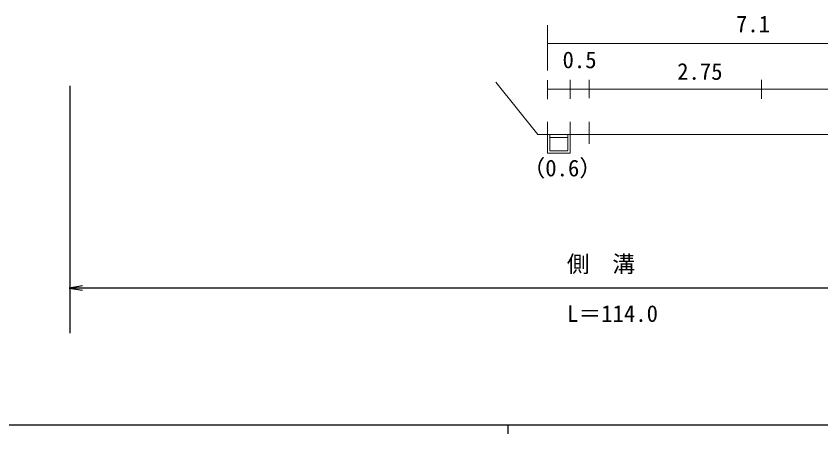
# Model space of a CAD drawing. Units: millimetres, scale not verified. Extents: x 40000 to 680000, y 20000 to 380000.
# Drawn here: x 214011 to 302398, y 204000 to 249914 of the extents above; entities that cross this region are included whole.
import ezdxf
from ezdxf.enums import TextEntityAlignment as Align

# ---------------------------------------------------------------- set-up
doc = ezdxf.new("R2010")
doc.units = ezdxf.units.MM
doc.header["$LTSCALE"] = 1000
for name, color, linetype, lineweight in [('M-STR-HTXT', 7, 'Continuous', 13), ('M-STR-STR3', 7, 'Continuous', 25), ('M-TTL-BAND', 7, 'Continuous', 25)]:
    doc.layers.add(name, color=color, linetype=linetype, lineweight=lineweight)
doc.styles.add('ＭＳ ゴシック', font='')
doc.styles.get('ＭＳ ゴシック').set_extended_font_data('MS Gothic')

# ---------------------------------------------------------------- blocks, each defined once
blk = doc.blocks.new('open_arrow')
at = {"color": 0, "linetype": 'Continuous', "lineweight": -2}
blk.add_lwpolyline([(7.5, 1.25), (0, 0), (7.5, -1.25)], dxfattribs=at)

msp = doc.modelspace()

# ---------------------------------------------------------------- linework, layer by layer
at = {"layer": 'M-STR-HTXT'}
for p, q in [((272379, 248902), (272379, 243944)), ((272379, 246900), (315039, 246900)), ((266711, 242637), (271312, 236900)), ((272379, 242890), (272379, 240773)), ((274879, 242912), (274879, 240822)), ((276963, 242912), (276963, 240892)), ((295884, 242912), (295884, 240822)), ((272379, 241900), (317367, 241900)), ((272379, 238286), (272379, 234842)), ((274879, 238286), (274879, 235892)), ((276963, 238286), (276963, 235892)), ((271312, 236900), (315282, 236900)), ((272613, 236900), (272613, 235157)), ((274618, 236900), (274618, 235129)), ((274879, 236900), (274879, 234848)), ((272613, 236561), (274618, 236561)), ((272613, 235122), (274618, 235122)), ((272379, 234842), (274879, 234842))]:
    msp.add_line(p, q, dxfattribs=at)
at = {"layer": 'M-STR-STR3'}
for p, q in [((219899, 242252), (219899, 215054)), ((332782, 220032), (219844, 220032))]:
    msp.add_line(p, q, dxfattribs=at)
at = {"layer": 'M-TTL-BAND'}
for p, q in [((40000, 205000), (579000, 205000)), ((268000, 205000), (268000, 204000))]:
    msp.add_line(p, q, dxfattribs=at)

# ---------------------------------------------------------------- block references
at = {"layer": 'M-STR-STR3', "xscale": 193, "yscale": 193}
msp.add_blockref('open_arrow', (219844, 220032), dxfattribs=at)

# ---------------------------------------------------------------- texts
at = {"layer": 'M-STR-HTXT', "style": 'ＭＳ ゴシック'}
for s, p in [('7.1', (293069, 247583)), ('0.5', (274023, 243639)), ('2.75', (286610, 242363)), ('（0.6）', (269626, 231750))]:
    msp.add_text(s, height=1833, dxfattribs=at).set_placement(p, align=Align.BOTTOM_LEFT)
at = {"layer": 'M-STR-STR3', "style": 'ＭＳ ゴシック'}
for s, p in [('側\u3000溝', (274490, 222675)), ('L＝114.0', (274522, 217226))]:
    msp.add_text(s, height=1833, dxfattribs=at).set_placement(p, align=Align.MIDDLE_LEFT)

doc.saveas('drawing.dxf')
